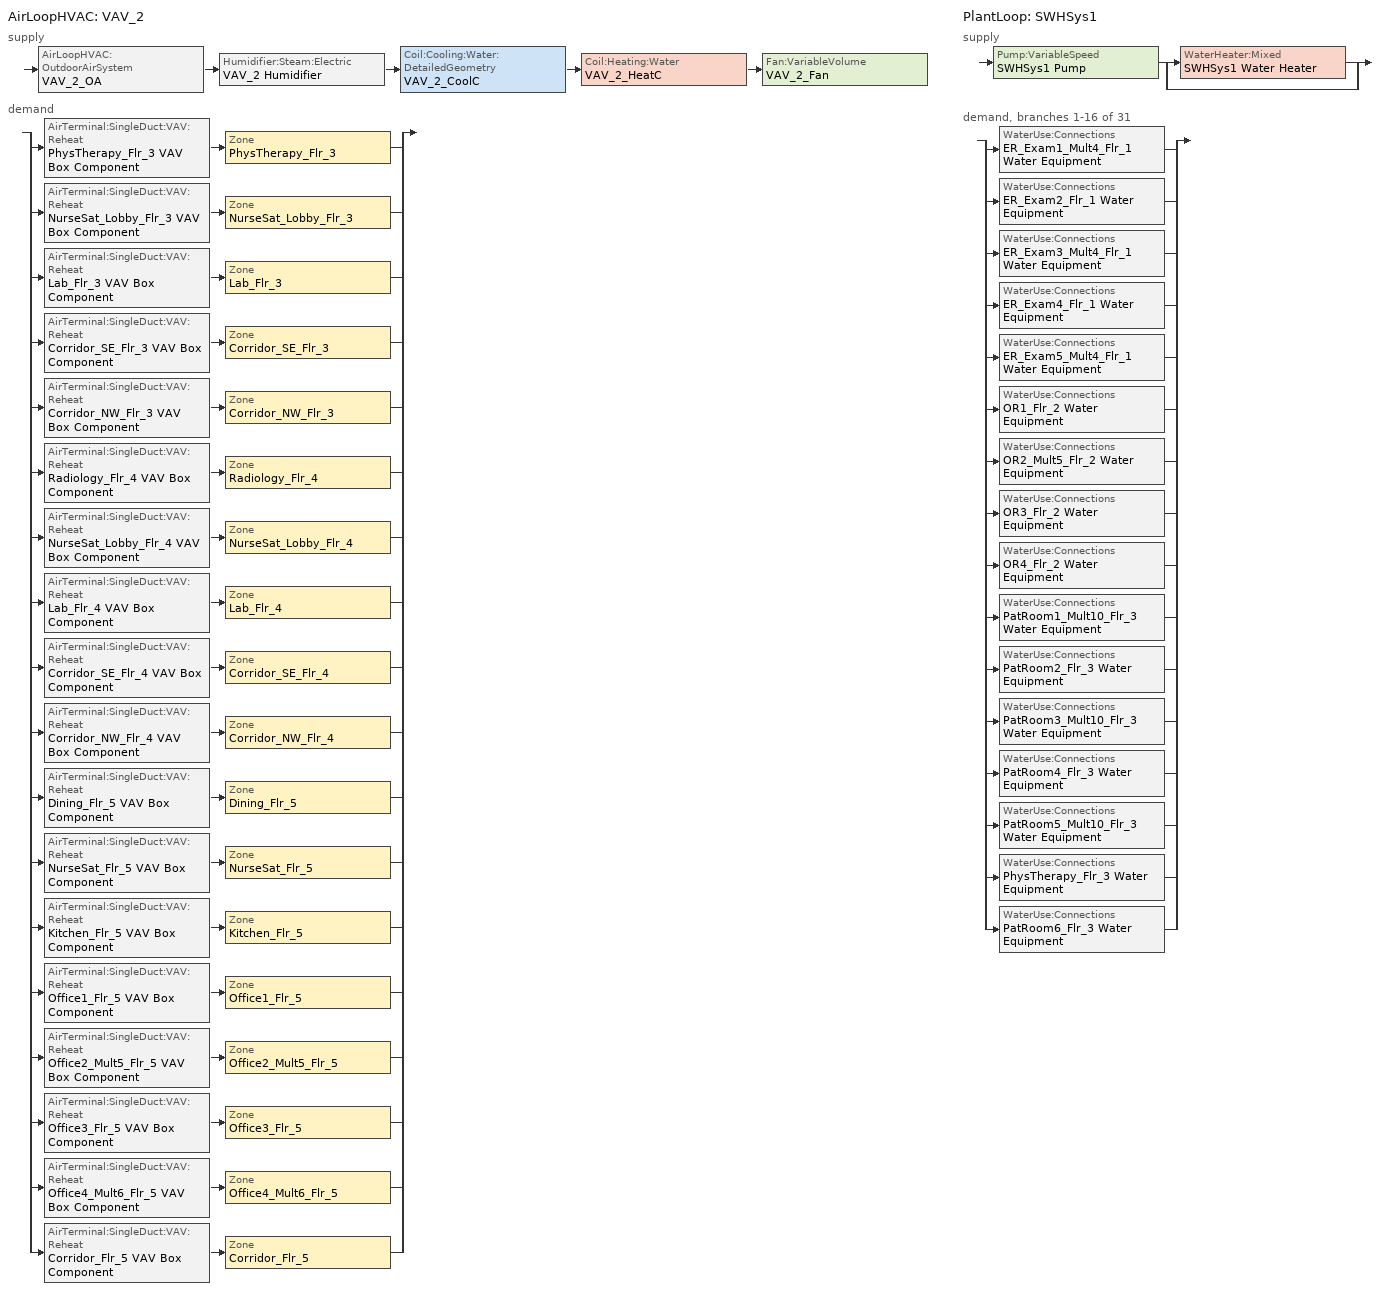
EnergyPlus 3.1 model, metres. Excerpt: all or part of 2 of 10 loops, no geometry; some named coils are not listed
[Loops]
AirLoopHVAC 'VAV_2'
 supply: AirLoopHVAC:OutdoorAirSystem 'VAV_2_OA' > Humidifier:Steam:Electric 'VAV_2 Humidifier' > Coil:Cooling:Water:DetailedGeometry 'VAV_2_CoolC' > Coil:Heating:Water 'VAV_2_HeatC' > Fan:VariableVolume 'VAV_2_Fan'
 demand: split
  | AirTerminal:SingleDuct:VAV:Reheat 'PhysTherapy_Flr_3 VAV Box Component' > Zone 'PhysTherapy_Flr_3'
  | AirTerminal:SingleDuct:VAV:Reheat 'NurseSat_Lobby_Flr_3 VAV Box Component' > Zone 'NurseSat_Lobby_Flr_3'
  | AirTerminal:SingleDuct:VAV:Reheat 'Lab_Flr_3 VAV Box Component' > Zone 'Lab_Flr_3'
  | AirTerminal:SingleDuct:VAV:Reheat 'Corridor_SE_Flr_3 VAV Box Component' > Zone 'Corridor_SE_Flr_3'
  | AirTerminal:SingleDuct:VAV:Reheat 'Corridor_NW_Flr_3 VAV Box Component' > Zone 'Corridor_NW_Flr_3'
  | AirTerminal:SingleDuct:VAV:Reheat 'Radiology_Flr_4 VAV Box Component' > Zone 'Radiology_Flr_4'
  | AirTerminal:SingleDuct:VAV:Reheat 'NurseSat_Lobby_Flr_4 VAV Box Component' > Zone 'NurseSat_Lobby_Flr_4'
  | AirTerminal:SingleDuct:VAV:Reheat 'Lab_Flr_4 VAV Box Component' > Zone 'Lab_Flr_4'
  | AirTerminal:SingleDuct:VAV:Reheat 'Corridor_SE_Flr_4 VAV Box Component' > Zone 'Corridor_SE_Flr_4'
  | AirTerminal:SingleDuct:VAV:Reheat 'Corridor_NW_Flr_4 VAV Box Component' > Zone 'Corridor_NW_Flr_4'
  | AirTerminal:SingleDuct:VAV:Reheat 'Dining_Flr_5 VAV Box Component' > Zone 'Dining_Flr_5'
  | AirTerminal:SingleDuct:VAV:Reheat 'NurseSat_Flr_5 VAV Box Component' > Zone 'NurseSat_Flr_5'
  | AirTerminal:SingleDuct:VAV:Reheat 'Kitchen_Flr_5 VAV Box Component' > Zone 'Kitchen_Flr_5'
  | AirTerminal:SingleDuct:VAV:Reheat 'Office1_Flr_5 VAV Box Component' > Zone 'Office1_Flr_5'
  | AirTerminal:SingleDuct:VAV:Reheat 'Office2_Mult5_Flr_5 VAV Box Component' > Zone 'Office2_Mult5_Flr_5'
  | AirTerminal:SingleDuct:VAV:Reheat 'Office3_Flr_5 VAV Box Component' > Zone 'Office3_Flr_5'
  | AirTerminal:SingleDuct:VAV:Reheat 'Office4_Mult6_Flr_5 VAV Box Component' > Zone 'Office4_Mult6_Flr_5'
  | AirTerminal:SingleDuct:VAV:Reheat 'Corridor_Flr_5 VAV Box Component' > Zone 'Corridor_Flr_5'
PlantLoop 'SWHSys1'
 supply: Pump:VariableSpeed 'SWHSys1 Pump' > split
  | WaterHeater:Mixed 'SWHSys1 Water Heater'
  | bypass
 demand, branches 1-16 of 31: split
  | WaterUse:Connections 'ER_Exam1_Mult4_Flr_1 Water Equipment'
  | WaterUse:Connections 'ER_Exam2_Flr_1 Water Equipment'
  | WaterUse:Connections 'ER_Exam3_Mult4_Flr_1 Water Equipment'
  | WaterUse:Connections 'ER_Exam4_Flr_1 Water Equipment'
  | WaterUse:Connections 'ER_Exam5_Mult4_Flr_1 Water Equipment'
  | WaterUse:Connections 'OR1_Flr_2 Water Equipment'
  | WaterUse:Connections 'OR2_Mult5_Flr_2 Water Equipment'
  | WaterUse:Connections 'OR3_Flr_2 Water Equipment'
  | WaterUse:Connections 'OR4_Flr_2 Water Equipment'
  | WaterUse:Connections 'PatRoom1_Mult10_Flr_3 Water Equipment'
  | WaterUse:Connections 'PatRoom2_Flr_3 Water Equipment'
  | WaterUse:Connections 'PatRoom3_Mult10_Flr_3 Water Equipment'
  | WaterUse:Connections 'PatRoom4_Flr_3 Water Equipment'
  | WaterUse:Connections 'PatRoom5_Mult10_Flr_3 Water Equipment'
  | WaterUse:Connections 'PhysTherapy_Flr_3 Water Equipment'
  | WaterUse:Connections 'PatRoom6_Flr_3 Water Equipment'
[ComponentCost:LineItem]
Name | Line Item Type | Item | Cost per Each | Quantity | Cost per Unit of Output Capacity
People:PhysTherapy_Flr_3 | General | PhysTherapy_Flr_3 | 1 | 105.0106
LIGHTING EQUIP:PhysTherapy_Flr_3 | Lights | PhysTherapy_Flr_3 |  |  | 1
ElectricEquipment:PhysTherapy_Flr_3:MiscPlug | General | PhysTherapy_Flr_3 | 1 | 7.877
People:NurseSat_Lobby_Flr_3 | General | NurseSat_Lobby_Flr_3 | 1 | 48.7323
LIGHTING EQUIP:NurseSat_Lobby_Flr_3 | Lights | NurseSat_Lobby_Flr_3 |  |  | 1
ElectricEquipment:NurseSat_Lobby_Flr_3:MiscPlug | General | NurseSat_Lobby_Flr_3 | 1 | 7.3098
People:Lab_Flr_3 | General | Lab_Flr_3 | 1 | 71.2506
LIGHTING EQUIP:Lab_Flr_3 | Lights | Lab_Flr_3 |  |  | 1
ElectricEquipment:Lab_Flr_3:MiscPlug | General | Lab_Flr_3 | 1 | 8.5469
Infiltration:Corridor_SE_Flr_3 | General | Corridor_SE_Flr_3 | 1 | 0.0134
People:Corridor_SE_Flr_3 | General | Corridor_SE_Flr_3 | 1 | 6.1205
LIGHTING EQUIP:Corridor_SE_Flr_3 | Lights | Corridor_SE_Flr_3 |  |  | 1
Infiltration:Corridor_NW_Flr_3 | General | Corridor_NW_Flr_3 | 1 | 0.0134
People:Corridor_NW_Flr_3 | General | Corridor_NW_Flr_3 | 1 | 6.1205
LIGHTING EQUIP:Corridor_NW_Flr_3 | Lights | Corridor_NW_Flr_3 |  |  | 1
People:Radiology_Flr_4; ElectricEquipment:Radiology_Flr_4:MiscPlug | General | Radiology_Flr_4 | 1 | 26.2405
LIGHTING EQUIP:Radiology_Flr_4 | Lights | Radiology_Flr_4 |  |  | 1
People:NurseSat_Lobby_Flr_4 | General | NurseSat_Lobby_Flr_4 | 1 | 48.7323
LIGHTING EQUIP:NurseSat_Lobby_Flr_4 | Lights | NurseSat_Lobby_Flr_4 |  |  | 1
ElectricEquipment:NurseSat_Lobby_Flr_4:MiscPlug | General | NurseSat_Lobby_Flr_4 | 1 | 7.3098
People:Lab_Flr_4 | General | Lab_Flr_4 | 1 | 71.2506
LIGHTING EQUIP:Lab_Flr_4 | Lights | Lab_Flr_4 |  |  | 1
ElectricEquipment:Lab_Flr_4:MiscPlug | General | Lab_Flr_4 | 1 | 8.5469
Infiltration:Corridor_SE_Flr_4 | General | Corridor_SE_Flr_4 | 1 | 0.0134
People:Corridor_SE_Flr_4 | General | Corridor_SE_Flr_4 | 1 | 6.1205
LIGHTING EQUIP:Corridor_SE_Flr_4 | Lights | Corridor_SE_Flr_4 |  |  | 1
Infiltration:Corridor_NW_Flr_4 | General | Corridor_NW_Flr_4 | 1 | 0.0134
People:Corridor_NW_Flr_4 | General | Corridor_NW_Flr_4 | 1 | 6.1205
LIGHTING EQUIP:Corridor_NW_Flr_4 | Lights | Corridor_NW_Flr_4 |  |  | 1
Infiltration:Dining_Flr_5 | General | Dining_Flr_5 | 1 | 0.2809
People:Dining_Flr_5 | General | Dining_Flr_5 | 1 | 500.0042
LIGHTING EQUIP:Dining_Flr_5 | Lights | Dining_Flr_5 |  |  | 1
ElectricEquipment:Dining_Flr_5:MiscPlug | General | Dining_Flr_5 | 1 | 1.8743
Infiltration:NurseSat_Flr_5 | General | NurseSat_Flr_5 | 1 | 0.3454
People:NurseSat_Flr_5 | General | NurseSat_Flr_5 | 1 | 55.9797
LIGHTING EQUIP:NurseSat_Flr_5 | Lights | NurseSat_Flr_5 |  |  | 1
ElectricEquipment:NurseSat_Flr_5:MiscPlug | General | NurseSat_Flr_5 | 1 | 8.3969
Infiltration:Kitchen_Flr_5 | General | Kitchen_Flr_5 | 1 | 0.3635
People:Kitchen_Flr_5 | General | Kitchen_Flr_5 | 1 | 49.9818
LIGHTING EQUIP:Kitchen_Flr_5 | Lights | Kitchen_Flr_5 |  |  | 1
ElectricEquipment:Kitchen_Flr_5:MiscElec | General | Kitchen_Flr_5 | 1 | 74.9728
GasEquipment:Kitchen_Flr_5:MiscGas | General | Kitchen_Flr_5 | 1 | 424.8456
ElectricEquipment:Kitchen_Flr_5:ExhFan | General | Kitchen_Flr_5 | 1 | 0.2338
Infiltration:Office1_Flr_5 | General | Office1_Flr_5 | 1 | 0.043
People:Office1_Flr_5 | General | Office1_Flr_5 | 1 | 3.7496
LIGHTING EQUIP:Office1_Flr_5 | Lights | Office1_Flr_5 |  |  | 1
ElectricEquipment:Office1_Flr_5:MiscPlug | General | Office1_Flr_5 | 1 | 0.5624
Infiltration:Office2_Mult5_Flr_5 | General | Office2_Mult5_Flr_5 | 1 | 0.1528
People:Office2_Mult5_Flr_5 | General | Office2_Mult5_Flr_5 | 1 | 18.7432
LIGHTING EQUIP:Office2_Mult5_Flr_5 | Lights | Office2_Mult5_Flr_5 |  |  | 1
ElectricEquipment:Office2_Mult5_Flr_5:MiscPlug | General | Office2_Mult5_Flr_5 | 1 | 2.8115
Infiltration:Office3_Flr_5 | General | Office3_Flr_5 | 1 | 0.043
People:Office3_Flr_5 | General | Office3_Flr_5 | 1 | 3.7486
LIGHTING EQUIP:Office3_Flr_5 | Lights | Office3_Flr_5 |  |  | 1
ElectricEquipment:Office3_Flr_5:MiscPlug | General | Office3_Flr_5 | 1 | 0.5623
Infiltration:Office4_Mult6_Flr_5 | General | Office4_Mult6_Flr_5 | 1 | 0.0486
People:Office4_Mult6_Flr_5 | General | Office4_Mult6_Flr_5 | 1 | 5.995
LIGHTING EQUIP:Office4_Mult6_Flr_5 | Lights | Office4_Mult6_Flr_5 |  |  | 1
ElectricEquipment:Office4_Mult6_Flr_5:MiscPlug | General | Office4_Mult6_Flr_5 | 1 | 0.6748
Infiltration:Corridor_Flr_5 | General | Corridor_Flr_5 | 1 | 0.1725
People:Corridor_Flr_5 | General | Corridor_Flr_5 | 1 | 5.4181
LIGHTING EQUIP:Corridor_Flr_5 | Lights | Corridor_Flr_5 |  |  | 1
ElectricEquipment:Corridor_Flr_5:Elevators | General | Corridor_Flr_5 | 1 | 164.7733
[Sizing:Zone] Zone Cooling Design Supply Air Temperature {C}=14; Zone Heating Design Supply Air Temperature {C}=40; Zone Cooling Design Supply Air Humidity Ratio {kg-H20/kg-air}=0.0085; Zone Heating Design Supply Air Humidity Ratio {kg-H20/kg-air}=0.008; Outdoor Air Method=Flow/Zone; Outside Air Flow per Zone Floor Area {(m3/s)/m2}=0; Cooling Design Air Flow Method {Flow/Zone | DesignDay | DesignDayWithLimit}=DesignDayWithLimit; Cooling Minimum Air Flow Fraction=0; Heating Design Air Flow Method {Flow/Zone | DesignDay}=DesignDay; Heating Design Air Flow Rate=0
Name | Outside Air Flow per Zone {m3/s} | Cooling Minimum Air Flow
PhysTherapy_Flr_3 | 0.840085 | 0
NurseSat_Lobby_Flr_3; NurseSat_Lobby_Flr_4 | 0.487323 | 0
Lab_Flr_3; Lab_Flr_4 | 0.712506 | 0
Corridor_SE_Flr_3; Corridor_NW_Flr_3; Corridor_SE_Flr_4; Corridor_NW_Flr_4 | 0.141677 | 0
Radiology_Flr_4 | 0.209924 | 0
Dining_Flr_5 | 5.00004 | 3.77558
NurseSat_Flr_5 | 0.559797 | 0
Kitchen_Flr_5 | 3.77558 | 0
Office1_Flr_5 | 0.0374962 | 0
Office2_Mult5_Flr_5; Office3_Flr_5 | 0.0374864 | 0
Office4_Mult6_Flr_5 | 0.00999172 | 0
Corridor_Flr_5 | 0.125419 | 0
[ZoneControl:Thermostat] Control Type Schedule=Dual Zone Control Type Sched
Name | Zone | Control 1
PhysTherapy_Flr_3 Thermostat | PhysTherapy_Flr_3 | PhysTherapy_Flr_3 DualSPSched
NurseSat_Lobby_Flr_3 Thermostat | NurseSat_Lobby_Flr_3 | NurseSat_Lobby_Flr_3 DualSPSched
Lab_Flr_3 Thermostat | Lab_Flr_3 | Lab_Flr_3 DualSPSched
Corridor_SE_Flr_3 Thermostat | Corridor_SE_Flr_3 | Corridor_SE_Flr_3 DualSPSched
Corridor_NW_Flr_3 Thermostat | Corridor_NW_Flr_3 | Corridor_NW_Flr_3 DualSPSched
Radiology_Flr_4 Thermostat | Radiology_Flr_4 | Radiology_Flr_4 DualSPSched
NurseSat_Lobby_Flr_4 Thermostat | NurseSat_Lobby_Flr_4 | NurseSat_Lobby_Flr_4 DualSPSched
Lab_Flr_4 Thermostat | Lab_Flr_4 | Lab_Flr_4 DualSPSched
Corridor_SE_Flr_4 Thermostat | Corridor_SE_Flr_4 | Corridor_SE_Flr_4 DualSPSched
Corridor_NW_Flr_4 Thermostat | Corridor_NW_Flr_4 | Corridor_NW_Flr_4 DualSPSched
Dining_Flr_5 Thermostat | Dining_Flr_5 | Dining_Flr_5 DualSPSched
NurseSat_Flr_5 Thermostat | NurseSat_Flr_5 | NurseSat_Flr_5 DualSPSched
Kitchen_Flr_5 Thermostat | Kitchen_Flr_5 | Kitchen_Flr_5 DualSPSched
Office1_Flr_5 Thermostat | Office1_Flr_5 | Office1_Flr_5 DualSPSched
Office2_Mult5_Flr_5 Thermostat | Office2_Mult5_Flr_5 | Office2_Mult5_Flr_5 DualSPSched
Office3_Flr_5 Thermostat | Office3_Flr_5 | Office3_Flr_5 DualSPSched
Office4_Mult6_Flr_5 Thermostat | Office4_Mult6_Flr_5 | Office4_Mult6_Flr_5 DualSPSched
Corridor_Flr_5 Thermostat | Corridor_Flr_5 | Corridor_Flr_5 DualSPSched
[ThermostatSetpoint:DualSetpoint] Heating Setpoint Temperature Schedule=HTGSETP_SCH; Cooling Setpoint Temperature Schedule=CLGSETP_SCH
PhysTherapy_Flr_3 DualSPSched; NurseSat_Lobby_Flr_3 DualSPSched; Lab_Flr_3 DualSPSched; Corridor_SE_Flr_3 DualSPSched; Corridor_NW_Flr_3 DualSPSched; Radiology_Flr_4 DualSPSched; NurseSat_Lobby_Flr_4 DualSPSched; Lab_Flr_4 DualSPSched; Corridor_SE_Flr_4 DualSPSched; Corridor_NW_Flr_4 DualSPSched; Dining_Flr_5 DualSPSched; NurseSat_Flr_5 DualSPSched; Kitchen_Flr_5 DualSPSched; Office1_Flr_5 DualSPSched; Office2_Mult5_Flr_5 DualSPSched; Office3_Flr_5 DualSPSched; Office4_Mult6_Flr_5 DualSPSched; Corridor_Flr_5 DualSPSched
[Zone equipment]
PhysTherapy_Flr_3: PhysTherapy_Flr_3 VAV Box Component
NurseSat_Lobby_Flr_3: NurseSat_Lobby_Flr_3 VAV Box Component
Lab_Flr_3: Lab_Flr_3 VAV Box Component
Corridor_SE_Flr_3: Corridor_SE_Flr_3 VAV Box Component
Corridor_NW_Flr_3: Corridor_NW_Flr_3 VAV Box Component
Radiology_Flr_4: Radiology_Flr_4 VAV Box Component
NurseSat_Lobby_Flr_4: NurseSat_Lobby_Flr_4 VAV Box Component
Lab_Flr_4: Lab_Flr_4 VAV Box Component
Corridor_SE_Flr_4: Corridor_SE_Flr_4 VAV Box Component
Corridor_NW_Flr_4: Corridor_NW_Flr_4 VAV Box Component
Dining_Flr_5: Dining_Flr_5 Exhaust Fan, Dining_Flr_5 VAV Box Component
NurseSat_Flr_5: NurseSat_Flr_5 VAV Box Component
Kitchen_Flr_5: Kitchen_Flr_5 Exhaust Fan, Kitchen_Flr_5 VAV Box Component
Office1_Flr_5: Office1_Flr_5 VAV Box Component
Office2_Mult5_Flr_5: Office2_Mult5_Flr_5 VAV Box Component
Office3_Flr_5: Office3_Flr_5 VAV Box Component
Office4_Mult6_Flr_5: Office4_Mult6_Flr_5 VAV Box Component
Corridor_Flr_5: Corridor_Flr_5 VAV Box Component
[AirTerminal:SingleDuct:VAV:Reheat] Availability Schedule=ALWAYS_ON; Maximum Air Flow Rate {m3/s}=AUTOSIZE; Zone Minimum Air Flow Input Method=Constant; Constant Minimum Air Flow Fraction=0.3; Maximum Hot Water or Steam Flow Rate {m3/s}=AUTOSIZE; Minimum Hot Water or Steam Flow Rate {m3/s}=0; Convergence Tolerance=0.001; Damper Heating Action=Normal
Name | Reheat Coil
PhysTherapy_Flr_3 VAV Box Component | PhysTherapy_Flr_3 VAV Box Reheat Coil
NurseSat_Lobby_Flr_3 VAV Box Component | NurseSat_Lobby_Flr_3 VAV Box Reheat Coil
Lab_Flr_3 VAV Box Component | Lab_Flr_3 VAV Box Reheat Coil
Corridor_SE_Flr_3 VAV Box Component | Corridor_SE_Flr_3 VAV Box Reheat Coil
Corridor_NW_Flr_3 VAV Box Component | Corridor_NW_Flr_3 VAV Box Reheat Coil
Radiology_Flr_4 VAV Box Component | Radiology_Flr_4 VAV Box Reheat Coil
NurseSat_Lobby_Flr_4 VAV Box Component | NurseSat_Lobby_Flr_4 VAV Box Reheat Coil
Lab_Flr_4 VAV Box Component | Lab_Flr_4 VAV Box Reheat Coil
Corridor_SE_Flr_4 VAV Box Component | Corridor_SE_Flr_4 VAV Box Reheat Coil
Corridor_NW_Flr_4 VAV Box Component | Corridor_NW_Flr_4 VAV Box Reheat Coil
Dining_Flr_5 VAV Box Component | Dining_Flr_5 VAV Box Reheat Coil
NurseSat_Flr_5 VAV Box Component | NurseSat_Flr_5 VAV Box Reheat Coil
Kitchen_Flr_5 VAV Box Component | Kitchen_Flr_5 VAV Box Reheat Coil
Office1_Flr_5 VAV Box Component | Office1_Flr_5 VAV Box Reheat Coil
Office2_Mult5_Flr_5 VAV Box Component | Office2_Mult5_Flr_5 VAV Box Reheat Coil
Office3_Flr_5 VAV Box Component | Office3_Flr_5 VAV Box Reheat Coil
Office4_Mult6_Flr_5 VAV Box Component | Office4_Mult6_Flr_5 VAV Box Reheat Coil
Corridor_Flr_5 VAV Box Component | Corridor_Flr_5 VAV Box Reheat Coil
[Coil:Heating:Water]
VAV_2_HeatC: Availablility Schedule=ALWAYS_ON; U-Factor Times Area Value {W/K}=AUTOSIZE; Maximum Water Flow Rate {m3/s}=AUTOSIZE; Coil Peformance input method=UFactorTimesAreaAndDesignWaterFlowRate; Nominal Capacity=AUTOSIZE; Design Inlet Water Temperature=82.2; Design Inlet Air Temperature=16.6; Design Outlet Water Temperature=71.1; Design Outlet Air Temperature=32.2
[WaterUse:Connections]
Name | Water Use Equipment 1
ER_Exam1_Mult4_Flr_1 Water Equipment | ER_Exam1_Mult4_Flr_1 Water Equipment
ER_Exam2_Flr_1 Water Equipment | ER_Exam2_Flr_1 Water Equipment
ER_Exam3_Mult4_Flr_1 Water Equipment | ER_Exam3_Mult4_Flr_1 Water Equipment
ER_Exam4_Flr_1 Water Equipment | ER_Exam4_Flr_1 Water Equipment
ER_Exam5_Mult4_Flr_1 Water Equipment | ER_Exam5_Mult4_Flr_1 Water Equipment
OR1_Flr_2 Water Equipment | OR1_Flr_2 Water Equipment
OR2_Mult5_Flr_2 Water Equipment | OR2_Mult5_Flr_2 Water Equipment
OR3_Flr_2 Water Equipment | OR3_Flr_2 Water Equipment
OR4_Flr_2 Water Equipment | OR4_Flr_2 Water Equipment
PatRoom1_Mult10_Flr_3 Water Equipment | PatRoom1_Mult10_Flr_3 Water Equipment
PatRoom2_Flr_3 Water Equipment | PatRoom2_Flr_3 Water Equipment
PatRoom3_Mult10_Flr_3 Water Equipment | PatRoom3_Mult10_Flr_3 Water Equipment
PatRoom4_Flr_3 Water Equipment | PatRoom4_Flr_3 Water Equipment
PatRoom5_Mult10_Flr_3 Water Equipment | PatRoom5_Mult10_Flr_3 Water Equipment
PhysTherapy_Flr_3 Water Equipment | PhysTherapy_Flr_3 Water Equipment
PatRoom6_Flr_3 Water Equipment | PatRoom6_Flr_3 Water Equipment
[WaterUse:Equipment]
Name | Peak Flow Rate {m3/s} | Flow Rate Fraction Schedule | Target Temperature Schedule | Hot Water Supply Temperature Schedule Name  {C} | Zone | Sensible Fraction Schedule | Latent Fraction Schedule
ER_Exam1_Mult4_Flr_1 Water Equipment | 1.05556e-06 | BLDG_SWH_EXTD_SCH | ER_Exam1_Mult4_Flr_1 Water Equipment Temp Sched | ER_Exam1_Mult4_Flr_1 Water Equipment Hot Supply Temp Sched | ER_Exam1_Mult4_Flr_1 | ER_Exam1_Mult4_Flr_1 Water Equipment Sensible fract sched | ER_Exam1_Mult4_Flr_1 Water Equipment Latent fract sched
ER_Exam2_Flr_1 Water Equipment | 1.05556e-06 | BLDG_SWH_EXTD_SCH | ER_Exam2_Flr_1 Water Equipment Temp Sched | ER_Exam2_Flr_1 Water Equipment Hot Supply Temp Sched | ER_Exam2_Flr_1 | ER_Exam2_Flr_1 Water Equipment Sensible fract sched | ER_Exam2_Flr_1 Water Equipment Latent fract sched
ER_Exam3_Mult4_Flr_1 Water Equipment | 1.05556e-06 | BLDG_SWH_EXTD_SCH | ER_Exam3_Mult4_Flr_1 Water Equipment Temp Sched | ER_Exam3_Mult4_Flr_1 Water Equipment Hot Supply Temp Sched | ER_Exam3_Mult4_Flr_1 | ER_Exam3_Mult4_Flr_1 Water Equipment Sensible fract sched | ER_Exam3_Mult4_Flr_1 Water Equipment Latent fract sched
ER_Exam4_Flr_1 Water Equipment | 1.05556e-06 | BLDG_SWH_EXTD_SCH | ER_Exam4_Flr_1 Water Equipment Temp Sched | ER_Exam4_Flr_1 Water Equipment Hot Supply Temp Sched | ER_Exam4_Flr_1 | ER_Exam4_Flr_1 Water Equipment Sensible fract sched | ER_Exam4_Flr_1 Water Equipment Latent fract sched
ER_Exam5_Mult4_Flr_1 Water Equipment | 1.05556e-06 | BLDG_SWH_EXTD_SCH | ER_Exam5_Mult4_Flr_1 Water Equipment Temp Sched | ER_Exam5_Mult4_Flr_1 Water Equipment Hot Supply Temp Sched | ER_Exam5_Mult4_Flr_1 | ER_Exam5_Mult4_Flr_1 Water Equipment Sensible fract sched | ER_Exam5_Mult4_Flr_1 Water Equipment Latent fract sched
OR1_Flr_2 Water Equipment | 2.11111e-06 | BLDG_SWH_SCH | OR1_Flr_2 Water Equipment Temp Sched | OR1_Flr_2 Water Equipment Hot Supply Temp Sched | OR1_Flr_2 | OR1_Flr_2 Water Equipment Sensible fract sched | OR1_Flr_2 Water Equipment Latent fract sched
OR2_Mult5_Flr_2 Water Equipment | 2.11111e-06 | BLDG_SWH_SCH | OR2_Mult5_Flr_2 Water Equipment Temp Sched | OR2_Mult5_Flr_2 Water Equipment Hot Supply Temp Sched | OR2_Mult5_Flr_2 | OR2_Mult5_Flr_2 Water Equipment Sensible fract sched | OR2_Mult5_Flr_2 Water Equipment Latent fract sched
OR3_Flr_2 Water Equipment | 2.11111e-06 | BLDG_SWH_SCH | OR3_Flr_2 Water Equipment Temp Sched | OR3_Flr_2 Water Equipment Hot Supply Temp Sched | OR3_Flr_2 | OR3_Flr_2 Water Equipment Sensible fract sched | OR3_Flr_2 Water Equipment Latent fract sched
OR4_Flr_2 Water Equipment | 6.30556e-06 | BLDG_SWH_SCH | OR4_Flr_2 Water Equipment Temp Sched | OR4_Flr_2 Water Equipment Hot Supply Temp Sched | OR4_Flr_2 | OR4_Flr_2 Water Equipment Sensible fract sched | OR4_Flr_2 Water Equipment Latent fract sched
PatRoom1_Mult10_Flr_3 Water Equipment | 1.05556e-06 | BLDG_SWH_EXTD_SCH | PatRoom1_Mult10_Flr_3 Water Equipment Temp Sched | PatRoom1_Mult10_Flr_3 Water Equipment Hot Supply Temp Sched | PatRoom1_Mult10_Flr_3 | PatRoom1_Mult10_Flr_3 Water Equipment Sensible fract sched | PatRoom1_Mult10_Flr_3 Water Equipment Latent fract sched
PatRoom2_Flr_3 Water Equipment | 1.05556e-06 | BLDG_SWH_EXTD_SCH | PatRoom2_Flr_3 Water Equipment Temp Sched | PatRoom2_Flr_3 Water Equipment Hot Supply Temp Sched | PatRoom2_Flr_3 | PatRoom2_Flr_3 Water Equipment Sensible fract sched | PatRoom2_Flr_3 Water Equipment Latent fract sched
PatRoom3_Mult10_Flr_3 Water Equipment | 1.05556e-06 | BLDG_SWH_EXTD_SCH | PatRoom3_Mult10_Flr_3 Water Equipment Temp Sched | PatRoom3_Mult10_Flr_3 Water Equipment Hot Supply Temp Sched | PatRoom3_Mult10_Flr_3 | PatRoom3_Mult10_Flr_3 Water Equipment Sensible fract sched | PatRoom3_Mult10_Flr_3 Water Equipment Latent fract sched
PatRoom4_Flr_3 Water Equipment | 1.05556e-06 | BLDG_SWH_EXTD_SCH | PatRoom4_Flr_3 Water Equipment Temp Sched | PatRoom4_Flr_3 Water Equipment Hot Supply Temp Sched | PatRoom4_Flr_3 | PatRoom4_Flr_3 Water Equipment Sensible fract sched | PatRoom4_Flr_3 Water Equipment Latent fract sched
PatRoom5_Mult10_Flr_3 Water Equipment | 1.05556e-06 | BLDG_SWH_EXTD_SCH | PatRoom5_Mult10_Flr_3 Water Equipment Temp Sched | PatRoom5_Mult10_Flr_3 Water Equipment Hot Supply Temp Sched | PatRoom5_Mult10_Flr_3 | PatRoom5_Mult10_Flr_3 Water Equipment Sensible fract sched | PatRoom5_Mult10_Flr_3 Water Equipment Latent fract sched
PhysTherapy_Flr_3 Water Equipment | 1.05556e-06 | BLDG_SWH_SCH | PhysTherapy_Flr_3 Water Equipment Temp Sched | PhysTherapy_Flr_3 Water Equipment Hot Supply Temp Sched | PhysTherapy_Flr_3 | PhysTherapy_Flr_3 Water Equipment Sensible fract sched | PhysTherapy_Flr_3 Water Equipment Latent fract sched
PatRoom6_Flr_3 Water Equipment | 1.05556e-06 | BLDG_SWH_EXTD_SCH | PatRoom6_Flr_3 Water Equipment Temp Sched | PatRoom6_Flr_3 Water Equipment Hot Supply Temp Sched | PatRoom6_Flr_3 | PatRoom6_Flr_3 Water Equipment Sensible fract sched | PatRoom6_Flr_3 Water Equipment Latent fract sched
[Fan:ZoneExhaust] Availability Schedule=Hours_of_operation; Fan Efficiency=1; Pressure Rise {Pa}=125
Name | Maximum Flow Rate {m3/s} [*******]
Dining_Flr_5 Exhaust Fan | 3.7756
Kitchen_Flr_5 Exhaust Fan | 0.0001
[Refrigeration:Case] Availablility Schedule=ALWAYS_ON; Zone=Kitchen_Flr_5; Rated Ambient Temperature {C}=23.88; Rated Ambient Relative Humidity {%}=55; Latent Case Credit Curve Type=CaseTemperatureMethod; Case Lighting Schedule=BLDG_LIGHT_SCH; Fraction Of Lighting Energy To Case=1; Case Anti-Sweat Heater Power per Unit Length {W/m}=0; Minimum Anti-Sweat Heater Power per Unit Length {W/m}=0; Anti-Sweat Heater Control Type {******}=None; Humidity At Zero Anti-Sweat Heater Energy {%}=0; Case Height {m}=0; Defrost Energy Correction Curve Type=None
Name | Rated Total Cooling Capacity per Unit length {W/m} | Rated Latent Heat Ratio | Rated Runtime Fraction | Case Length {m} | Case Operating Temperature {C} | Latent Case Credit Curve | Standard Case Fan Power per Unit Length {W/m} | Operating Case Fan Power per Unit Length {W/m} | Standard Case Lighting Power per Unit Length {W/m} | Fraction of Anti-Sweat Heater Energy To Case | Case Defrost Power per Unit Length {W/m} | Case Defrost Type | Case Defrost Schedule | Case Defrost Drip-Down Schedule | Under Case HVAC Return Air Fraction | Refrigerated Case Restocking Schedule | Case Credit Fraction Schedule | Case Defrost Type {*******}
Kitchen_Flr_5_Case:1_WALKINFREEZER | 734 | 0.1 | 0.4 | 10.98 | -23 | Kitchen_Flr_5_Case:1_WALKINFREEZERSingleShelfHorizontal_LatentEnergyMult | 69 | 69 | 33 | 0 | 364 | ELECTRIC | Kitchen_Flr_5_Case:1_WALKINFREEZER_CaseDefrost2aDaySched | Kitchen_Flr_5_Case:1_WALKINFREEZER_CaseDripDown2aDaySched | 0 | Kitchen_Flr_5_Case:1_WALKINFREEZER_WalkInStockingSched | Kitchen_Flr_5_Case:1_WALKINFREEZER_CaseCreditReduxSched
Kitchen_Flr_5_Case:2_SELFCONTAINEDDISPLAYCASE | 886.5 | 0.08 | 0.85 | 8.93 | 2 | Kitchen_Flr_5_Case:2_SELFCONTAINEDDISPLAYCASEMultiShelfVertical_LatentEnergyMult | 67 | 67 | 40 | 0.2 | 0 |  |  |  | 0.05 | Kitchen_Flr_5_Case:2_SELFCONTAINEDDISPLAYCASE_CaseStockingSched |  | NONE
[Refrigeration:CompressorRack] Heat Rejection Location {OUTDOORS | ZONE}=OUTDOORS; Design Condenser Fan Power {W}=1000; Condenser Type=AIRCOOLED
Name | Design Compressor Rack COP {W/W} | Compressor Rack COP As Function Of Temperature Curve | Condenser Fan Power Function of Temperature Curve | Refrigeration Case Name or CaseList
RACK1 | 1.5 | RACK1_RackCOPfTCurve | RACK1_RackCondFanCurve2 | Kitchen_Flr_5_Case:1_WALKINFREEZER
RACK2 | 3 | RACK2_RackCOPfTCurve |  | Kitchen_Flr_5_Case:2_SELFCONTAINEDDISPLAYCASE
[AirLoopHVAC]
VAV_2: Design Supply Air Flow Rate {m3/s}=AUTOSIZE
[Controller:WaterCoil] Maximum Actuated Flow {m3/s}=AUTOSIZE; Minimum Actuated Flow {m3/s}=0
Name | Control Variable {Temperature | HumidityRatio | TemperatureAndHumidityRatio | Flow} | Action {Normal | Reverse} | Actuator Variable {Flow} | Actuator Variable {FLOW} | Controller Convergence Tolerance {delta C} [Delta temp from setpoint]
VAV_2_CoolC_Controller | TemperatureAndHumidityRatio | Reverse | Flow
VAV_2_HeatC_Controller | Temperature | Normal |  | Flow | 0.0001
[SetpointManager:Scheduled]
Name | Control Variable {Temperature| others } | Schedule | Setpoint Node or NodeList | Control Variable {TEMP} | Setpoint Node
VAV_2 SAT setpoint | Temperature | Seasonal-Reset-Supply-Air-Temp-Sch | VAV_2 Supply Equipment Outlet Node
SWHSys1 Loop Setpoint Manager |  | SWHSys1-Loop-Temp-Schedule |  | Temperature | SWHSys1 Supply Outlet Node
[SetpointManager:SingleZone:Humidity:Minimum]
VAV_2 Humidifier HUMRAT setpoint: Setpoint Node or NodeList=VAV_2 Humidifier-VAV_2_CoolCNode
[SetpointManager:SingleZone:Humidity:Maximum]
VAV_2_CoolC HUMRAT setpoint: Setpoint Node or NodeList=VAV_2_CoolC-VAV_2_HeatCNode
[SetpointManager:MixedAir]
Name | Control Variable {Temperature} | Setpoint Node or NodeList | Control Variable
VAV_2_CoolC SAT Manager | Temperature | VAV_2_CoolC-VAV_2_HeatCNode
VAV_2_HeatC SAT Manager | Temperature | VAV_2_HeatC-VAV_2_FanNode
VAV_2_OAMixed Air Temp Manager |  | VAV_2_OA-VAV_2 HumidifierNode | Temperature
[Sizing:System]
VAV_2: Type Of Load To Size On {Sensible}=Sensible; Design Outdoor Air Flow Rate {m3/s}=AUTOSIZE; Minimum System Air Flow Ratio=0.3; Preheat Design Temperature {C}=7; Preheat Design Humidity Ratio {kg-H2O/kg-air}=0.008; Precool Design Temperature {C}=12.8; Precool Design Humidity Ratio {kg-H2O/kg-air}=0.008; Central Cooling Design Supply Air Temperature {C}=12.8; Central Heating Design Supply Air Temperature {C}=16.7; Sizing Option {Coincident | NonCoincident}=NonCoincident; 100% Outdoor Air in Cooling {Yes | No}=No; 100% Outdoor Air in Heating {Yes | No}=No; Central Cooling Design Supply Air Humidity Ratio {kg-H2O/kg-air}=0.0085; Central Heating Design Supply Air Humidity Ratio {kg-H2O/kg-air}=0.008; Cooling Design Air Flow Method=DesignDay; Cooling Design Air Flow Rate {m3/s}=0; Heating Design Air Flow Method=DesignDay; Heating Design Air Flow Rate {m3/s}=0
[Controller:OutdoorAir]
VAV_2_OA_Controller: Minimum Outdoor Air Flow Rate {m3/s}=AUTOSIZE; Maximum Outdoor Air Flow Rate {m3/s}=AUTOSIZE; Economizer Control Type=DifferentialDryBulb; Economizer Control Action Type=ModulateFlow; Economizer Maximum Limit Dry-Bulb Temperature {C}=28; Economizer Maximum Limit Enthalpy {J/kg}=64000; Economizer Minimum Limit Dry-Bulb Temperature {C}=-100; Lockout Type=NoLockout; Minimum Limit Type=FixedMinimum; Minimum Outdoor Air Schedule=MinOA_Sched
[Humidifier:Steam:Electric]
VAV_2 Humidifier: Availability Schedule=ALWAYS_ON; Rated Capacity m3/s=0.1; Rated Power W=1000000; Rated Fan Power W=0; Standby Power W=0
[Coil:Cooling:Water:DetailedGeometry]
VAV_2_CoolC: Availablility Schedule=ALWAYS_ON; Maximum Water Flow Rate {m3/s}=AUTOSIZE; Tube Outside Surface Area  {m2}=AUTOSIZE; Total Tube Inside Area {m2}=AUTOSIZE; Fin Surface Area {m2}=AUTOSIZE; Minimum Airflow Area {m2}=AUTOSIZE; Coil Depth {m}=AUTOSIZE; Fin Diameter {m}=AUTOSIZE; Fin Thickness {m}=0.0015; Tube Inside Diameter  {m}=0.01445; Tube Outside Diameter {m}=0.0159; Tube Thermal Conductivity {W/m-K}=0.386; Fin Thermal Conductivity {W/m-K}=0.204; Fin Spacing {m}=0.0018; Tube Depth Spacing {m}=0.026; Number of Tube Rows=6; Number of Tubes per Row=AUTOSIZE
[Fan:VariableVolume]
VAV_2_Fan: Availability Schedule=HVACOperationSchd; Fan Efficiency=0.6175; Pressure Rise {Pa}=1388.304; Maximum Flow Rate {m3/s}=AUTOSIZE; Minimum Flow Rate {m3/s}=0; Motor Efficiency=0.95; Motor In Airstream Fraction=1; Fan Coefficient 1=0.0407599; Fan Coefficient 2=0.088045; Fan Coefficient 3=-0.0729261; Fan Coefficient 4=0.94374; Fan Coefficient 5=0
[PlantLoop]
SWHSys1: Fluid Type {WATER}=Water; Loop Equipment Operation Scheme=SWHSys1 Loop Operation Scheme List; Maximum Loop Temperature {C}=60; Minimum Loop Temperature {C}=10; Maximum Loop Flow Rate {m3/s}=AUTOSIZE; Minimum Loop Flow Rate {m3/s}=0; Loop Volume {m3}=AUTOSIZE; Load Distribution Scheme {OPTIMAL | SEQUENTIAL}=Optimal
[Sizing:Plant]
SWHSys1: Loop Type {COOLING | HEATING}=Heating; Design Loop Exit Temperature {C}=60; Design Loop Temperature Difference {C}=5
[PlantEquipmentOperationSchemes]
SWHSys1 Loop Operation Scheme List: Control Scheme 1 Object Type {*******}=PlantEquipmentOperation:HeatingLoad; Control Scheme 1=SWHSys1 Operation Scheme; Control Scheme 1 Schedule=PlantOnSched
[PlantEquipmentOperation:HeatingLoad]
SWHSys1 Operation Scheme: Load Range 1 Lower Limit {W}=0; Load Range 1 Upper Limit {W}=1000000000000000; Priority Control 1 Equipment List=SWHSys1 Equipment List
[PlantEquipmentList]
SWHSys1 Equipment List: SWHSys1 Water Heater
[Pump:VariableSpeed]
SWHSys1 Pump: Rated Flow Rate {m3/s}=AUTOSIZE; Rated Pump Head {Pa} [179352 Pa = 60 ft]=179352; Rated Power Consumption {W}=AUTOSIZE; Motor Efficiency=0.9; Fraction of Motor Inefficiencies to Fluid Stream=0; Coefficient 1 of the Part Load Performance Curve=0; Coefficient 2 of the Part Load Performance Curve=1; Coefficient 3 of the Part Load Performance Curve=0; Coefficient 4 of the Part Load Performance Curve=0; Minimum Flow Rate {m3/s}=0; Pump Control Type {Continuous | Intermittent}=Intermittent
[WaterHeater:Mixed]
SWHSys1 Water Heater: Tank Volume {m3}=3; Setpoint Temperature Schedule=SWHSys1 Water Heater Setpoint Temperature Schedule Name; Deadband Temperature Difference {deltaC}=2; Maximum Temperature Limit {C}=82.2222; Heater Control Type {Cycle | Modulate}=Cycle; Heater Maximum Capacity {W}=845000; Heater Fuel Type=NATURALGAS; Heater Thermal Efficiency=0.8; Off Cycle Parasitic Fuel Consumption Rate {W}=20; Off Cycle Parasitic Fuel Type=NATURALGAS; Off Cycle Parasitic Heat Fraction To Tank=0.8; On Cycle Parasitic Fuel Type=NATURALGAS; Ambient Temperature Indicator {Schedule | Zone | Outdoors}=SCHEDULE; Ambient Temperature Schedule=SWHSys1 Water Heater Ambient Temperature Schedule Name; Off Cycle Loss Coefficient to Ambient Temperature {W/K}=6; On Cycle Loss Coefficient to Ambient Temperature {W/K}=6; Use Side Effectiveness=1; Source Side Effectiveness=1; Use Side Design Flow Rate=AUTOSIZE; Source Side Design Flow Rate=AUTOSIZE; Indirect Water Heater Recovery Time=1.5
[Schedule:Compact]
BLDG_LIGHT_SCH: Through: 12/31, For: Weekdays, Until: 07:00, 0.1, Until: 08:00, 0.5, Until: 16:00, 0.9, Until: 23:00, 0.3, Until: 24:00, 0.1, For: SummerDesignDay, Until: 24:00, 1, For: WinterDesignDay, Until: 24:00, 0, For: Saturday, Until: 07:00, 0.1, Until: 08:00, 0.2, Until: 18:00, 0.4, Until: 24:00, 0.1, For: Sunday Holidays AllOtherDays, Until: 08:00, 0.05, Until: 16:00, 0.1, Until: 24:00, 0.05
BLDG_SWH_SCH: Through: 12/31, For: Weekdays SummerDesignDay, Until: 07:00, 0.01, Until: 08:00, 0.17, Until: 09:00, 0.58, Until: 10:00, 0.66, Until: 11:00, 0.78, Until: 12:00, 0.82, Until: 13:00, 0.71, Until: 14:00, 0.82, Until: 15:00, 0.78, Until: 16:00, 0.74, Until: 17:00, 0.63, Until: 18:00, 0.41, Until: 21:00, 0.18, Until: 22:00, 0.1, Until: 24:00, 0.01, For: Saturday WinterDesignDay, Until: 08:00, 0.01, Until: 09:00, 0.2, Until: 10:00, 0.28, Until: 12:00, 0.3, Until: 14:00, 0.24, Until: 17:00, 0.23, Until: 18:00, 0.1, Until: 24:00, 0.01, For: Sunday Holidays AllOtherDays, Until: 24:00, 0.01
BLDG_SWH_EXTD_SCH: Through: 12/31, For: Weekdays SummerDesignDay, Until: 07:00, 0.3, Until: 08:00, 0.5, Until: 09:00, 0.58, Until: 10:00, 0.66, Until: 11:00, 0.78, Until: 12:00, 0.82, Until: 13:00, 0.71, Until: 14:00, 0.82, Until: 15:00, 0.78, Until: 16:00, 0.74, Until: 17:00, 0.63, Until: 18:00, 0.41, Until: 21:00, 0.35, Until: 24:00, 0.3, For: Saturday WinterDesignDay, Until: 08:00, 0.3, Until: 09:00, 0.4, Until: 10:00, 0.5, Until: 17:00, 0.6, Until: 18:00, 0.5, Until: 24:00, 0.3, For: Sunday Holidays AllOtherDays, Until: 08:00, 0.3, Until: 09:00, 0.4, Until: 10:00, 0.5, Until: 17:00, 0.6, Until: 18:00, 0.5, Until: 24:00, 0.3
Hours_of_operation; ALWAYS_ON; HVACOperationSchd; PlantOnSched; MinOA_Sched: Through: 12/31, For: AllDays, Until: 24:00, 1
HTGSETP_SCH: Through: 12/31, For: ALLDays, Until: 24:00, 21
CLGSETP_SCH: Through: 12/31, For: AllDays, Until: 24:00, 24
Dual Zone Control Type Sched: Through: 12/31, For: AllDays, Until: 24:00, 4
Seasonal-Reset-Supply-Air-Temp-Sch: Through: 3/31, For: AllDays, Until: 24:00, 11, Through: 9/30, For: AllDays, Until: 24:00, 11, Through: 12/31, For: AllDays, Until: 24:00, 11
ER_Exam1_Mult4_Flr_1 Water Equipment Latent fract sched; ER_Exam2_Flr_1 Water Equipment Latent fract sched; ER_Exam3_Mult4_Flr_1 Water Equipment Latent fract sched; ER_Exam4_Flr_1 Water Equipment Latent fract sched; ER_Exam5_Mult4_Flr_1 Water Equipment Latent fract sched; OR1_Flr_2 Water Equipment Latent fract sched; OR2_Mult5_Flr_2 Water Equipment Latent fract sched; OR3_Flr_2 Water Equipment Latent fract sched; OR4_Flr_2 Water Equipment Latent fract sched; PatRoom1_Mult10_Flr_3 Water Equipment Latent fract sched; PatRoom2_Flr_3 Water Equipment Latent fract sched; PatRoom3_Mult10_Flr_3 Water Equipment Latent fract sched; PatRoom4_Flr_3 Water Equipment Latent fract sched; PatRoom5_Mult10_Flr_3 Water Equipment Latent fract sched; PhysTherapy_Flr_3 Water Equipment Latent fract sched; PatRoom6_Flr_3 Water Equipment Latent fract sched: Through: 12/31, For: AllDays, Until: 24:00, 0.05
ER_Exam1_Mult4_Flr_1 Water Equipment Sensible fract sched; ER_Exam2_Flr_1 Water Equipment Sensible fract sched; ER_Exam3_Mult4_Flr_1 Water Equipment Sensible fract sched; ER_Exam4_Flr_1 Water Equipment Sensible fract sched; ER_Exam5_Mult4_Flr_1 Water Equipment Sensible fract sched; OR1_Flr_2 Water Equipment Sensible fract sched; OR2_Mult5_Flr_2 Water Equipment Sensible fract sched; OR3_Flr_2 Water Equipment Sensible fract sched; OR4_Flr_2 Water Equipment Sensible fract sched; PatRoom1_Mult10_Flr_3 Water Equipment Sensible fract sched; PatRoom2_Flr_3 Water Equipment Sensible fract sched; PatRoom3_Mult10_Flr_3 Water Equipment Sensible fract sched; PatRoom4_Flr_3 Water Equipment Sensible fract sched; PatRoom5_Mult10_Flr_3 Water Equipment Sensible fract sched; PhysTherapy_Flr_3 Water Equipment Sensible fract sched; PatRoom6_Flr_3 Water Equipment Sensible fract sched: Through: 12/31, For: AllDays, Until: 24:00, 0.2
ER_Exam1_Mult4_Flr_1 Water Equipment Temp Sched; ER_Exam2_Flr_1 Water Equipment Temp Sched; ER_Exam3_Mult4_Flr_1 Water Equipment Temp Sched; ER_Exam4_Flr_1 Water Equipment Temp Sched; ER_Exam5_Mult4_Flr_1 Water Equipment Temp Sched; OR1_Flr_2 Water Equipment Temp Sched; OR2_Mult5_Flr_2 Water Equipment Temp Sched; OR3_Flr_2 Water Equipment Temp Sched; OR4_Flr_2 Water Equipment Temp Sched; PatRoom1_Mult10_Flr_3 Water Equipment Temp Sched; PatRoom2_Flr_3 Water Equipment Temp Sched; PatRoom3_Mult10_Flr_3 Water Equipment Temp Sched; PatRoom4_Flr_3 Water Equipment Temp Sched; PatRoom5_Mult10_Flr_3 Water Equipment Temp Sched; PhysTherapy_Flr_3 Water Equipment Temp Sched; PatRoom6_Flr_3 Water Equipment Temp Sched: Through: 12/31, For: AllDays, Until: 24:00, 49
ER_Exam1_Mult4_Flr_1 Water Equipment Hot Supply Temp Sched; ER_Exam2_Flr_1 Water Equipment Hot Supply Temp Sched; ER_Exam3_Mult4_Flr_1 Water Equipment Hot Supply Temp Sched; ER_Exam4_Flr_1 Water Equipment Hot Supply Temp Sched; ER_Exam5_Mult4_Flr_1 Water Equipment Hot Supply Temp Sched; OR1_Flr_2 Water Equipment Hot Supply Temp Sched; OR2_Mult5_Flr_2 Water Equipment Hot Supply Temp Sched; OR3_Flr_2 Water Equipment Hot Supply Temp Sched; OR4_Flr_2 Water Equipment Hot Supply Temp Sched; PatRoom1_Mult10_Flr_3 Water Equipment Hot Supply Temp Sched; PatRoom2_Flr_3 Water Equipment Hot Supply Temp Sched; PatRoom3_Mult10_Flr_3 Water Equipment Hot Supply Temp Sched; PatRoom4_Flr_3 Water Equipment Hot Supply Temp Sched; PatRoom5_Mult10_Flr_3 Water Equipment Hot Supply Temp Sched; PhysTherapy_Flr_3 Water Equipment Hot Supply Temp Sched; PatRoom6_Flr_3 Water Equipment Hot Supply Temp Sched: Through: 12/31, For: AllDays, Until: 24:00, 55
Kitchen_Flr_5_Case:1_WALKINFREEZER_CaseDefrost2aDaySched: On/Off, Through: 12/31, For:AllDays, Interpolate:Yes, Until: 11:00, 0, Until: 11:20, 1, Until: 23:00, 0, Until: 23:20, 1, Until: 24:00, 0
Kitchen_Flr_5_Case:1_WALKINFREEZER_CaseDripDown2aDaySched: On/Off, Through: 12/31, For:AllDays, Interpolate:Yes, Until: 11:00, 0, Until: 11:30, 1, Until: 23:00, 0, Until: 23:30, 1, Until: 24:00, 0
Kitchen_Flr_5_Case:1_WALKINFREEZER_WalkInStockingSched: Any Number, Through: 12/31, For: Tuesday Friday, Until: 4:00, 0, Until: 5:00, 725, Until: 6:00, 417, Until: 7:00, 290, Until: 24:00, 0, For: AllOtherDays, Until: 4:00, 0, Until: 5:00, 125, Until: 6:00, 117, Until: 7:00, 90, Until: 19:00, 0, Until: 20:00, 125, Until: 21:00, 117, Until: 22:00, 90, Until: 24:00, 0
Kitchen_Flr_5_Case:1_WALKINFREEZER_CaseCreditReduxSched: Fraction, Through: 12/31, For:AllDays, Interpolate:No, Until: 7:00, 0.2, Until: 21:00, 0.4, Until: 24:00, 0.2
Kitchen_Flr_5_Case:2_SELFCONTAINEDDISPLAYCASE_CaseStockingSched: Any Number, Through: 12/31, For:AllDays, Until: 6:00, 0, Until: 7:00, 50, Until: 9:00, 70, Until: 10:00, 80, Until: 11:00, 70, Until: 13:00, 50, Until: 14:00, 80, Until: 15:00, 90, Until: 16:00, 80, Until: 24:00, 0
SWHSys1-Loop-Temp-Schedule; SWHSys1 Water Heater Setpoint Temperature Schedule Name: Through: 12/31, For: AllDays, Until: 24:00, 60
SWHSys1 Water Heater Ambient Temperature Schedule Name: Through: 12/31, For: AllDays, Until: 24:00, 22
[Curve:Cubic] Minimum Value of x=-35; Maximum Value of x=20
Name | Coefficient1 Constant | Coefficient2 x | Coefficient3 x**2 | Coefficient4 x**3
Kitchen_Flr_5_Case:1_WALKINFREEZERSingleShelfHorizontal_LatentEnergyMult | 0.0236 | 0.0006 | 0 | 0
Kitchen_Flr_5_Case:2_SELFCONTAINEDDISPLAYCASEMultiShelfVertical_LatentEnergyMult | 0.0265263 | 0.00107803 | 6.02558e-05 | 1.23732e-06
[Curve:Quadratic]
Name | Coefficient1 Constant | Coefficient2 x | Coefficient3 x**2 | Minimum Value of x | Maximum Value of x
RACK1_RackCOPfTCurve | 1.7603 | -0.0377 | 0.0004 | 10 | 35
RACK1_RackCondFanCurve2 | 0 | 0.0286 | 0 | 0 | 35
RACK2_RackCOPfTCurve | 1 | 0 | 0 | 0 | 50
